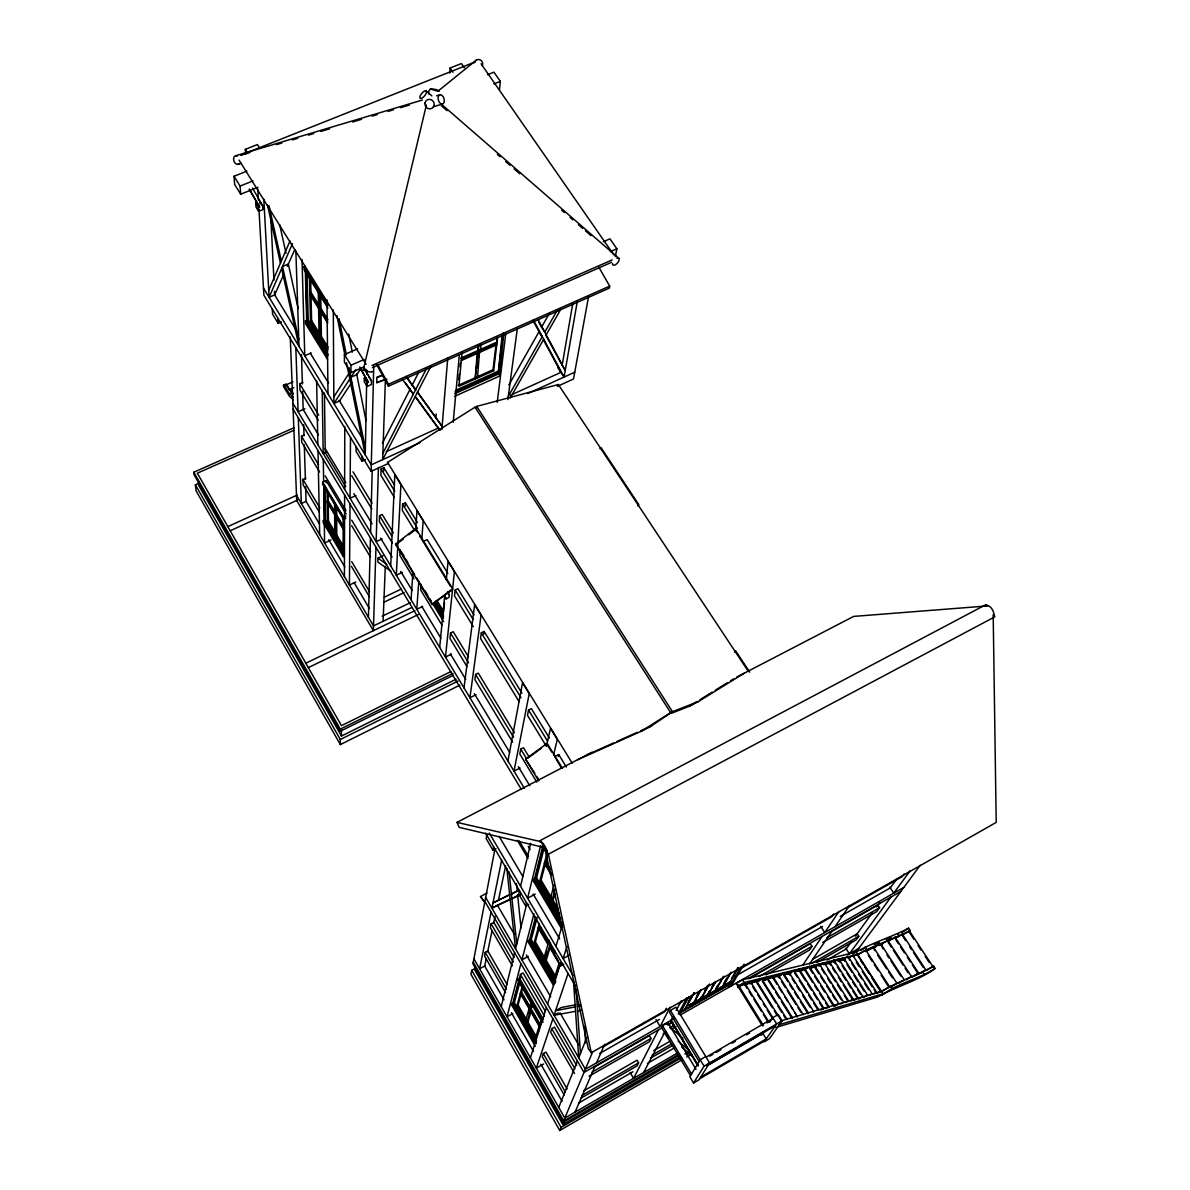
<?xml version="1.0" encoding="UTF-8"?>
<svg xmlns="http://www.w3.org/2000/svg" width="1190" height="1190" viewBox="0 0 1190 1190"><rect width="100%" height="100%" fill="white"/><g stroke="black" fill="none" stroke-linecap="round" stroke-linejoin="round"><path stroke-width="1.5" d="M343.151 516.787L343.122 547.787L327.488 521.443L327.101 491.5M343.493 554.897L343.493 556.861L323.323 522.782L323.278 520.759L324.245 520.313L344.475 554.436L343.493 554.897L323.278 520.759M345.888 518.26L343.553 519.331L343.553 517.234L322.654 482.218L326.149 480.611L346.126 514.006M357.55 348.849L344.401 354.575L344.386 362.058L350.931 372.649L364.021 366.907M344.193 518.632L344.133 553.529L324.587 520.551L324.037 484.865M344.416 576.54L344.609 494.966M344.624 489.224L344.773 426.437M350.009 503.98L349.443 585.049L355.78 582.059M350.485 437.667L350.053 498.253L355.944 495.561M350.931 372.649L350.99 365.226L344.401 354.575M356.137 446.711L356.078 451.427L362.028 461.214L365.404 459.682M362.028 461.214L362.117 456.529M367.145 386.423L367.204 382.853L368.424 382.317L365.509 377.617L364.304 378.152L364.229 381.737L367.145 386.423L371.444 384.519L371.518 381.068L363.709 367.16M366.639 383.18L365.241 454.907L346.454 362.638M366.832 373.987L366.892 370.298M387.999 463.639L371.131 471.344L373.749 366.103M368.424 617.253L370.462 538.044M370.611 532.451L372.202 470.214M386.914 379.164L376.739 382.674L376.873 377.453L380.532 375.847M375.966 547.221L373.377 630.655L296.697 500.484L290.256 336.934M378.435 467.432L376.129 541.658L382.049 538.891M383.061 555.76L377.959 558.155L377.84 562.037L390.93 571.215M393.369 532.927L382.198 514.467L379.55 515.701L379.357 521.547L392.328 543.012M394.545 485.133L383.864 467.685L381.112 468.949L380.889 475.286L394.411 497.42M385.411 379.03L382.645 459.667L430.721 366.639M383.745 470.838L383.864 467.685M598.763 267.036L609.697 286.121L609.31 288.129L388.416 386.185L388.49 384.251L378.227 365.449M383.091 621.299L385.307 566.247M390.692 565.89L394.812 474.617L400.911 484.553L396.3 575.231L402.25 572.405M400.197 549.81L399.885 555.537L413.986 578.861M417.452 522.544L405.388 502.835L402.622 504.129L402.294 510.332L414.269 529.952M405.21 505.929L405.388 502.835M411.071 599.805L412.87 572.524M415.637 530.71L416.961 510.703L423.149 520.789L421.825 539.234M449.731 73.096L450.073 68.053L461.393 63.561L464.308 67.8M418.761 581.627L416.768 609.28L422.733 606.409M421.141 584.439L420.724 590.017L442.174 625.538M435.882 417.571L436.165 413.912M985.841 606.052L985.96 604.624L988.875 606.052A5.712 2.588 60.6 0 1 993.605 612.612L994.78 616.851L547.697 854.554L547.132 851.906L541.39 842.297L540.215 842.029L540.007 840.646L985.96 604.624M441.862 429.62L447.738 358.026M453.197 422.286L459.355 354.635M458.79 379.803L459.295 374.285M459.98 366.922L460.322 363.248M462.062 352.314L458.909 386.319L493.657 370.715L497.524 338.213M439.675 647.39L444.673 596.175M446.295 579.709L448.08 561.412L454.402 571.721L445.477 657.059L451.471 654.113M443.602 611.645L444.495 602.601M444.852 598.986L445.194 595.372M499.473 89.711L500.321 81.351L493.924 72.174L487.513 74.732M447.693 592.352L449.24 594.881L448.972 597.484L446.205 598.823L444.658 596.294M461.304 360.57L477.919 353.177L475.197 379L477.264 352.166M461.437 359.157L478.068 351.749L477.949 345.606M478.068 351.749L478.782 344.892M477.815 367.77L478.202 364.066M478.99 356.688L479.57 351.139L477.473 377.989L476.833 376.992L493.017 369.733L496.081 343.806M481.117 343.865L480.373 350.723L496.914 343.375L496.87 337.201M468.429 656.835L453.226 631.726L450.534 633.035L449.969 638.405L466.971 666.564M474.007 614.933L457.942 588.678L455.145 590.032L454.521 595.863L473.308 626.639M454.892 391.927L498.342 372.381L502.076 335.58M498.342 372.381L503.177 332.992M454.476 396.404L499.339 376.204L503.772 334.167M497.227 402.279L505.735 334.063M464.026 687.924L474.632 604.669L481.072 615.171L469.931 697.756L475.955 694.752M507.877 399.602L517.353 328.321M514.392 732.713L478.291 673.109L475.598 674.447L474.884 679.654L512.652 742.158M521.934 693.205L484.122 631.444L481.31 632.827L480.537 638.48L519.078 701.594M483.735 634.255L484.122 631.444M562.186 365.092L572.777 303.465M557.812 367.621L564.09 377.066L577.358 301.144M486.784 835.187L486.16 838.652L492.957 850.225L495.947 848.649M588.648 296.132L573.506 379L558.333 385.932M507.922 760.975L522.559 682.777L529.223 693.636L514.006 771.105L520.075 767.981M492.957 850.225L493.612 846.804M474.959 968.541L471.701 970.326L470.928 974.298L559.731 1130.5L681.87 1059.844M494.995 848.723L472.936 963.855L563.227 1122.23L678.687 1055.545M475.539 967.009L474.914 970.237L562.825 1124.535L680.13 1056.765M615.349 256.534L616.866 248.784L609.949 238.848L603.404 241.704M529.193 757.138L523.481 747.736L520.774 749.12L519.807 753.999L536.794 782.127M549.408 738.083L531.38 708.63L528.553 710.058L527.497 715.369L546.344 746.264M491.098 912.165L479.615 968.779L485.401 965.625M510.183 899.521L491.916 908.149L501.659 860.058M507.178 984.651L487.826 950.959L485.237 952.357L484.509 955.927L505.572 992.683M514.125 957.444L493.82 922.369L491.128 923.812L490.325 927.694L512.355 965.819M486.16 958.917L484.672 966.027L504.024 999.838M487.647 951.822L492.11 930.52M493.597 923.425L495.085 916.33M498.536 899.833L505.646 865.889M546.448 746.219L550.509 728.325L557.292 739.377L553.514 755.323M519.495 890.849L518.721 894.121L525.668 905.947L528.687 904.326M520.565 886.252L530.636 843.338M363.337 369.718L426.377 105.017M428.95 94.218C425.812 81.738 452.408 96.896 430.245 88.819M558.214 756.483L558.69 754.534L554.719 756.587L561.264 767.669M525.668 905.947L526.471 902.719M540.617 845.629L527.601 898.197L535.202 894.107M501.198 1006.606L514.586 952.714M526.233 905.873L515.538 948.891L506.806 868.402M542.714 846.269L534.771 878.012L533.061 880.511L562.067 929.554M562.513 924.422L535.336 878.518L543.146 847.429M560.951 918.992L536.586 877.848L544.455 846.73M559.716 914.322L539.858 880.823L546.879 853.617M554.153 884.765L550.33 898.495L551.58 897.81L541.108 880.139L545.645 862.646M550.375 869.191L545.898 861.679L547.266 856.428M520.923 963.647L507.014 1016.795L512.831 1013.568M533.953 913.89L521.919 959.869L528.241 956.403M535.336 1046.278L511.507 1004.702L512.875 1002.843L519.004 979.772M520.803 977.615L517.933 980.367L541.807 1021.734M535.649 917.029L529.624 939.713L528.077 941.855L553.499 985.424M545.347 1011.396L523.109 972.974L520.417 974.461L519.45 978.091L543.384 1019.547M536.422 1043.585L513.336 1003.334L519.361 980.724M554.733 982.33L530.13 940.204L536.05 917.981M536.541 1041.384L514.378 1002.754L519.956 981.869M555.879 981.691L531.276 939.579L537.226 917.341M541.554 1018.655L535.5 1037.725L517.025 1005.55L522.47 985.603M559.33 962.65L554.644 977.377L534.236 942.465L539.397 923.574M518.067 1004.97L521.384 992.891L520.327 993.471L529.104 1008.704L525.638 1020.544L526.679 1019.964L518.067 1004.97L517.025 1005.55M521.562 992.222L520.506 992.817L529.282 1008.064L530.353 1007.469L521.562 992.222L523.139 986.465M544.023 956.626L535.381 941.84L539.382 927.248M555.165 888.99L551.803 900.964L553.053 900.28L554.986 893.437M529.282 1008.064L531.35 1000.998M548.159 943.64L549.334 943.001L539.606 926.445L538.445 927.07L548.159 943.64L549.17 940.219M528.672 1013.196L530.16 1008.123L523.139 995.941M546.76 951.747L544.886 958.099L543.741 958.724L547.936 944.429L538.222 927.873M539.368 1025.542L530.517 1010.191L532.599 1003.155M558.437 961.133L549.527 945.946L550.539 942.539M539.159 1026.167L530.323 1010.831L526.828 1022.627L527.869 1022.046L531.38 1010.25M530.517 1010.191L533.15 1004.315M560.252 962.769L559.077 963.409L549.289 946.734L545.08 960.999L546.21 960.375L550.464 946.095M554.6 950.602L553.677 953.636L560.788 965.759L563.822 964.093M555.909 946.318L562.394 925.061M538.118 1032.176L539.695 1027.223M542.075 1019.77L540.424 1024.947L531.573 1009.596M559.687 964.525L555.789 976.752L546.21 960.375M530.398 1057.746L546.403 1007.618M547.549 1004.048L560.549 963.379M560.788 965.759L561.754 962.755M566.946 946.556L563.108 958.545L569.236 955.168M552.874 1018.774L536.318 1068.129L543.622 1063.994M575.558 1011.307L554.049 1015.263L568.076 973.465M567.109 1088.954L545.942 1052.109L543.324 1053.581L542.268 1056.69L564.224 1094.993M576.689 1065.511L554.481 1027.163L551.758 1028.681L550.613 1032.057L574.517 1073.439M558.764 1107.444L577.388 1061.078M586.848 1037.502L578.712 1057.761L573.52 981.319M563.658 1120.757L592.561 1052.094M559.731 1130.5L561.07 1127.347L681.587 1057.672M563.227 1122.23L563.763 1120.935L679.386 1053.938M562.825 1124.535L564.462 1120.682M268.732 290.33L290.003 240.93M275.455 294.599L269.104 297.277L292.472 243.667M575.082 1112.1L595.119 1066.106M596.547 1062.834L604.565 1044.404M295.849 329.556L274.667 294.927L283.607 274.771M287.325 266.367L294.763 249.573M583.576 1090.918L637.037 1060.216L638.599 1062.878L637.052 1065.928L580.794 1098.281M593.602 1067.534L649.368 1035.672L651.004 1038.424L649.323 1041.741L589.08 1076.221M666.296 1008.272L664.466 1011.902L602.869 1046.947M382.347 443.409L410.223 388.952M411.904 385.649L418.657 372.455M658.382 1029.96L633.601 1078.348L630.105 1072.413M670.074 1007.171L660.153 1026.524L655.943 1019.503M382.868 453.33L426.987 367.665M696.016 1069.319L667.917 1022.612L662.518 1025.706L661.595 1027.505L690.498 1075.715M705.759 1056.556L700.211 1059.784L689.843 1076.786L693.577 1083.004L698.976 1079.851L709.612 1062.938L675.935 1007.246L670.416 1010.399L669.435 1012.288L699.14 1061.554M666.98 1024.426L667.917 1022.612M643.641 1072.547L664.972 1031.894M672.766 1017.034L670.803 1020.797L697.98 1065.928M676.188 1010.533L681.305 1000.79M748.406 671.517L558.348 384.504L476.744 406.385L475.717 408.319L475.033 407.159L387.583 462.374L572.182 763.132M678.211 1013.969L686.734 997.904M679.535 1014.326L688.98 996.625M688.46 1001.831L691.881 995.45M688.073 1003.155L692.357 995.182M680.412 1012.705L684.518 1010.355L693.948 992.832M684.652 1009.536L694.424 992.564M696.73 996.015L699.348 991.211M696.329 997.354L698.947 992.549M684.994 1010.087L691.836 1006.19L700.568 990.184M730.288 982.613L689.65 1006.472L730.63 983.163L730.125 982.003L691.241 1004.182L692.297 1005.922L701.044 989.902M701.446 996.64L699.125 1002.025L692.297 1005.922M705.001 990.199L707.678 985.365M701.907 996.372L699.586 1001.757L706.384 997.875L715.458 981.705M705.477 989.931L707.262 986.703M699.125 1002.025L708.02 985.93M699.586 1001.757L709.389 984.056M707.857 994.081L709.671 990.854M712.394 985.989L714.208 982.761M708.333 993.829L710.147 990.586M711.962 987.343L714.684 982.494M706.518 997.056L715.934 981.438M508.844 385.069L539.025 331.653L542.283 336.562L508.309 396.344M549.691 312.777L541.524 327.22L544.797 332.144L557.56 309.683M557.262 386.423L558.348 384.504M715.978 988.474L717.749 985.35M510.168 398.07L543.711 339.209M546.225 334.807L560.788 309.236M715.547 989.783L718.225 985.082M706.845 997.622L713.643 993.739L723.446 976.499M713.762 992.921L723.922 976.231M724.16 982.747L726.882 978.031M726.436 979.34L721.333 989.351L728.102 985.499L738.246 968.08M714.104 993.471L720.872 989.604L730.853 972.289M721.333 989.351L730.422 973.599M729.604 981.78L727.759 984.948L681.439 1011.366M731.448 978.611L737.904 967.515M691.241 1004.182L688.727 1005.505L730.883 981.854L690.379 1005.52M740.954 966.964L729.113 987.15L727.417 984.398M731.255 985.93L744.062 964.168M737.993 987.507L744.776 983.163L768.636 1021.57M769.677 1022.18L772.756 1017.673L778.186 1014.534L782.068 1020.782L769.484 1038.706L764.203 1041.785L776.654 1023.936L750.473 981.691L745.297 985.112M780.7 1019.681L756.111 980.233L750.964 983.639M693.577 1083.004L704.063 1066.166L782.068 1020.782M787.17 1019.592L761.674 978.805L756.557 982.181M763.653 979.846L767.193 977.377L792.6 1017.941M333.84 396.939L348.715 373.72M769.127 978.418L772.652 975.964L797.493 1016.959L794.578 1012.303M333.289 309.965L333.884 403.499L349.786 378.985M355.706 369.852L350.901 377.26L356.807 374.671L360.719 368.707M773.009 977.897L778.052 974.58L803.265 1014.683M808.516 1013.077L783.392 973.197L778.379 976.499M339.522 401L351.645 382.54M813.246 1012.14L813.722 1011.5L788.687 971.828L790.16 975.562M818.869 1009.938L793.923 970.475L788.94 973.747M749.551 978.418L810.301 943.715L811.982 946.333L809.483 950.051L766.062 974.908M833.684 913.965L831.87 916.672L740.016 968.928M802.789 965.075L822.141 936.411M838.995 911.451L824.744 932.558L820.803 926.43M803.771 968.496L804.232 967.812L828.999 1006.844L828.508 1007.484L825.533 1002.813M809.557 963.945L832.405 930.55M835.068 926.668L849.586 905.426M761.57 1035.107L762.79 1033.336L766.226 1038.9L700.702 1077.114M805.883 968.883L809.304 966.503L833.982 1005.327L833.491 1005.966M809.453 968.422L814.332 965.209L838.92 1003.825L834.488 1006.413M840.869 1004.048L843.814 1002.337L819.3 963.93L814.451 967.113M848.158 1001.489L848.649 1000.864L824.224 962.65L819.389 965.834M824.298 964.555L829.103 961.386L853.438 999.407L852.947 1000.031M829.147 963.29L833.922 960.152L858.183 997.949L857.678 998.589M833.952 962.041L838.712 958.917L862.884 996.521L862.378 997.161M851.638 941.439L846.224 948.951L826.991 960.018M855.432 936.188L872.225 912.938M876.554 906.929L879.812 902.422M896.695 879.023L890.313 887.874L840.259 916.389M812.815 959.274L857.157 933.808L858.778 936.292L856.16 939.877L816.742 962.561M829.98 932.469L877.878 905.099L879.574 907.673L876.747 911.555L822.721 942.48M904.088 873.936L902.05 876.747L847.191 907.955M838.712 960.806L843.442 957.682L867.525 995.108L867.019 995.732M890.849 897.156L849.377 953.83L845.778 948.252M910.246 870.634L893.779 893.14L889.808 887.13M871.63 994.334L872.136 993.709L848.128 956.477L849.645 960.241M852.293 955.927L852.769 955.287L876.688 992.311L876.182 992.936L874.189 989.857M856.19 951.866L920.227 865.249M856.889 954.752L857.365 954.097L881.21 990.943L880.689 991.568L871.764 977.764M890.061 987.447L896.992 983.371L873.237 946.883L874.724 950.572M903.76 980.59L904.296 979.965L880.585 943.64L883.039 948.832M911.005 977.198L911.54 976.573L887.874 940.427L887.368 941.082L891.31 947.091M577.284 759.889L641.559 731.106L650.9 726.257L672.454 711.694L698.426 701.535L744.107 673.272M914.098 976.246L918.725 973.212L895.103 937.229L891.875 939.46M921.239 972.899L925.85 969.88L902.273 934.061L897.706 937.066M909.532 931.383L910.172 930.565L908.625 928.2L902.213 932.35M926.177 970.549L932.915 966.577L909.383 930.922L908.877 931.577L913.98 939.327M881.983 995.271C897.32 982.97 918.1 979.534 934.596 968.749C921.209 979.311 895.163 987.001 877.684 996.997L775.88 1027.476M600.013 448.749L600.995 447.589L638.837 504.709L637.825 505.854M689.486 1005.58L690.423 1005.446M933.019 966.979L933.704 966.191L935.28 968.586M734.617 652.061L735.718 650.96L749.745 672.142M438.322 90.871L476.372 60.095M395.526 544.083L415.786 528.42L452.631 588.693L432.015 604.416L395.526 544.083L400.197 550.762M397.743 543.354L403.276 539.07M408.81 534.786L415.727 529.446L417.66 532.614M432.015 604.416L452.527 589.69M538.773 780.952L525.578 759.131L547.117 743.304L562.439 768.383M527.81 758.209L541.034 748.495M689.709 1005.312L691.509 1004.226M641.559 731.106L670.684 712.617L671.13 713.405L689.233 706.324L698.426 701.535M689.233 706.324L696.894 701.579M699.958 699.69L712.2 692.119M715.264 690.23L727.506 682.658M730.571 680.754L733.635 678.865M911.897 977.228L918.725 973.212M917.713 974.67L925.85 969.88M780.655 1020.975L881.671 991.255C898.242 981.512 916.88 975.264 933.704 966.191M850.538 1001.102L853.438 999.407M853.855 1000.493L858.183 997.949M858.57 999.05L862.884 996.521M863.256 997.622L867.525 995.108M869.295 995.375L872.136 993.709M873.877 993.977L876.688 992.311M877 993.412L881.21 990.943M898.777 983.208L904.296 979.965M906.051 979.801L911.54 976.573M699.646 1078.78L764.991 1040.655M820.951 1010.132L823.956 1008.376L799.1 969.136L794.608 971.724M826.009 1008.584L828.999 1006.844M845.733 1002.56L848.649 1000.864M709.79 1056.14L712.974 1054.295M716.157 1052.451L720.932 1049.684M732.073 1043.214L735.256 1041.369M746.383 1034.898L749.566 1033.054M767.059 1022.894L770.242 1021.05M708.035 1064.277L715.696 1059.814M718.864 1057.97L729.961 1051.514M733.129 1049.669L736.298 1047.84M739.466 1045.995L744.211 1043.228M747.38 1041.384L750.548 1039.539M753.716 1037.695L763.221 1032.161M708.511 1064.693L775.359 1025.78M706.875 1065.868L762.79 1033.336M879.663 945.172L887.874 940.427M686.689 1057.047L691.509 1054.266M888.305 941.171L895.103 937.229M895.505 937.988L902.273 934.061M759.279 980.828L737.815 986.168L744.181 982.524L857.871 954.469C874.442 944.89 893.333 939.356 910.172 930.565M902.66 934.819L909.383 930.922M706.116 1057.151L773.113 1018.253M823.316 964.733L829.103 961.386M828.181 963.469L833.922 960.152M832.985 962.204L838.712 958.917M677.229 1053.165L564.804 1118.035L473.903 958.783M847.473 954.93L858.719 948.445M837.76 960.97L843.442 957.682M842.475 959.75L848.128 956.477M853.081 953.889C870.455 943.149 890.685 937.571 908.625 928.2M860.95 950.289L863.88 948.594M848.559 957.712L852.769 955.287M848.083 958.366L850.895 956.745M853.185 956.522L857.365 954.097M684.949 1053.968L688.162 1052.109M686.407 1054.875L689.635 1053.016M866.32 950.884L873.237 946.883M865.829 951.524L869.979 949.129M872.33 948.415L880.585 943.64M784.136 974.446L788.687 971.828M783.689 975.116L786.724 973.375M653.712 1050.636L669.791 1041.399M787.884 973.941L793.923 970.475M795.649 971.531L798.639 969.82L805.6 980.798M581.984 1095.425L638.599 1062.878M652.075 1055.128L671.368 1044.032M799.754 970.386L804.232 967.812M811.253 963.617L858.778 936.292M801.896 970.757L809.304 966.503M650.454 1058.222L672.856 1045.326M809.914 967.753L814.332 965.209M813.454 967.292L819.3 963.93M578.474 1103.13L632.976 1071.744M647.405 1063.429L674.671 1047.736M818.408 965.997L824.224 962.65M592.04 1072.145L651.004 1038.424M669.673 1027.744L674.462 1024.992M745.728 984.413L750.473 981.691M759.205 976.529L811.982 946.333M826.871 937.824L879.574 907.673M749.819 983.847L756.111 980.233M663.142 1033.827L666.37 1031.983M671.19 1029.216L676.009 1026.464M756.989 981.482L761.674 978.805M762.537 980.054L767.193 977.377M764.932 980.396L772.652 975.964M773.441 977.213L778.052 974.58M777.293 976.693L783.392 973.197M599.671 1053.447L659.409 1019.414M735.301 976.187L822.483 926.504M730.883 981.854L692.178 1004.732M674.239 1018.476L585.361 1069.215L485.669 897.394M680.264 1015.04L903.865 887.383M663.038 1027.297L583.993 1072.473L484.895 901.47M667.635 1024.679L672.454 1021.927M748.064 978.73L900.875 891.429M668.021 1025.007L672.811 1022.269M738.41 986.808L744.776 983.163M542.729 843.368L544.708 847.652L588.351 1048.777L591.266 1052.704L996.209 822.394L993.189 614.724M678.791 1003.75L682.004 1001.92M554.049 1015.263L558.229 1012.928M580.244 1004.881L577.329 1006.502L580.973 1005.803M529.104 1008.704L530.16 1008.123M513.336 1003.334L514.378 1002.754M511.507 1004.702L513.916 1003.363M549.527 945.946L550.687 945.321L555.15 952.893M530.13 940.204L531.276 939.579M534.236 942.465L535.381 941.84M535.336 878.518L536.586 877.848M517.204 890.908L511.432 894.002L519.152 890.254M539.858 880.823L541.108 880.139M491.916 908.149L498.194 904.772M485.297 903.389L480.507 896.561L486.963 893.11M545.898 861.679L544.618 862.363L551.788 874.382M546.775 850.24L544.708 847.652L459.266 827.362L456.96 822.379L591.921 752.288M736.655 677.14L853.647 616.405L987.655 605.918M198.76 483.289L195.368 484.806L196.157 490.979L340.34 744.583L459.801 685.172M453.39 675.221L340.31 731.225L340.31 729.128L452.959 673.376M198.254 480.745L198.879 485.758L341.471 736.045L456.008 679.237M340.34 744.583L340.325 739.496L458.061 681.037M450.891 671.562L341.471 725.662L197.332 473.204L293.796 430.349M509.275 894.746L492.972 902.927L509.677 894.85M308.329 667.605L418.389 614.486M411.844 607.48L373.526 625.91L296.503 495.278M305.815 663.202L414.849 610.678M382.198 616.182L410.416 602.631M384.311 597.172L401.03 589.199M384.102 602.14L404.079 592.59M509.751 899.357L497.42 905.203L514.229 934.105M521.041 894.017L511.923 898.688L520.223 894.776M423.268 541.465L427.151 539.635L447.856 573.446M330.924 540.007L324.602 542.952L323.71 485.431M336.681 517.754L336.755 534.979L335.788 535.44L335.684 516.475L343.137 529M324.587 520.551L325.554 520.104L325.063 486.189M343.137 527.958L335.684 515.434L336.666 514.987L336.636 506.925M327.488 521.443L328.455 520.997L328.247 503.593M343.553 517.234L345.903 516.148M305.607 486.755L306.068 501.347L301.338 503.504L298.303 417.824M328.128 492.675L328.217 500.797L327.235 501.258L334.643 513.708L334.568 502.418M386.334 451.65L438.381 428.013L416.232 397.49M510.57 395.214L560.936 372.336L543.428 339.834M227.826 526.62L297.217 495.07M420.055 442.635L371.295 464.829L263.481 288.069M527.676 393.637L574.755 372.202M230.206 530.77L297.515 500.112M319.203 511.983L303.123 484.821L302.944 479.436L305.83 478.127M454.714 393.712L499.681 373.482M326.134 452.26L323.204 453.583L322.222 390.618M458.284 385.322L474.572 378.018M455.919 390.186L497.703 371.399M455.74 391.971L499.041 372.5M586.715 754.995L613.743 742.902M617.119 741.385L637.379 732.311M640.755 730.794L650.9 726.257M340.31 731.225L194.104 474.765L193.792 472.237L294.049 427.731M460.783 358.145L477.413 350.753M479.719 349.726L496.26 342.378M480.224 352.151L496.736 344.803M319.604 472.028L301.695 442.07L301.501 436.284L304.491 434.945M376.739 382.674L379.164 381.588M333.884 403.499L340.325 400.643M388.49 384.251L609.697 286.121M304.893 408.78L298.095 411.785L295.819 347.792M350.99 365.226L364.155 359.469M610.321 251.655L616.866 248.784M283.517 385.248A4.329 0.937 65.8 0 1 285.258 386.914L289.349 393.741L291.609 392.76L287.504 385.932A4.329 0.952 65.8 0 0 285.764 384.266L283.517 385.248L283.577 386.557L289.467 396.329L293.514 399.87M372.098 365.419L612.151 259.926M372.411 367.532L611.496 262.365M292.918 381.871L286.225 384.787L289.527 390.275M318.161 420.219L299.954 390.097L299.746 383.79L302.87 382.421M292.993 394.336L290.464 389.16L293.826 387.687M311.17 352.984L304.774 355.75L302.007 259.435M321.003 311.676L321.404 336.502L320.244 337.008L319.798 310.412L327.741 323.234M327.934 349.488L310.456 321.107L311.601 320.616L310.992 293.796M272.302 309.043L272.555 314.145L278.163 323.353L281.48 321.94M310.962 292.324L309.787 292.814L318.548 306.961L319.738 306.47L310.962 292.324L310.679 279.843M319.039 335.059L318.578 308.433L319.753 307.927M327.726 321.776L319.783 308.939L320.958 308.448L320.764 296.072M327.488 359.35L305.592 323.725L305.518 320.913L306.663 320.422L305.354 271.142M328.187 354.932L307.05 320.601L308.21 320.095L307.035 273.7M327.919 308.106L304.119 269.818L304.03 266.768L305.235 266.262M252.503 188.065L262.678 205.87L262.886 209.648L258.676 211.359L258.438 207.447L259.628 206.956L249.469 189.284M258.676 211.359L255.984 207.03L255.761 203.103L256.951 202.627L259.628 206.956M246.88 171.122L234.043 176.269L234.638 184.435L240.678 194.208L257.903 187.261M240.678 194.208L240.112 186.086L252.979 180.91M493.91 83.94L500.321 81.351M245.631 154.298L245.319 149.36L257.397 144.555L259.256 147.53M241.005 155.042L474.87 62.029M865.457 951.018L875.736 946.913M879.157 945.559L882.593 944.191M691.375 1004.345L691.613 1003.482M874.174 944.518L879.321 942.48M886.178 939.758L891.325 937.72M376.873 377.453L383.091 375.267M380.369 381.053L385.501 379.298M235.754 155.726L422.39 100.034M436.596 95.795L440.151 94.739M241.049 155.191L249.915 152.558M276.482 144.644L281.807 143.053M292.428 139.885L297.753 138.308M308.374 135.139L313.699 133.548M320.779 131.45L329.645 128.803M352.671 121.945L361.522 119.298M372.158 116.129L377.468 114.552M388.104 111.384L393.414 109.807M400.509 107.695L409.36 105.047M778.84 1024.798L883.263 993.724L881.671 991.255M237.821 164.354L241.377 163.298M433.398 106.728L442.293 104.11A4.82 2.901 73.6 0 0 443.201 96.777A4.82 2.901 73.6 0 0 438.158 97.387A4.82 2.901 73.6 0 0 442.293 104.11M762.85 979.935L780.744 975.488M784.329 974.595L791.484 972.825M796.854 971.486L802.209 970.148M811.164 967.916L816.533 966.592M825.473 964.361L830.843 963.022M839.783 960.806L845.153 959.467M575.663 1004.717L561.189 1007.573L555.581 1010.712L575.261 1006.904M577.611 1010.92L581.196 1010.265M547.697 854.554L546.656 850.121A6.158 1.428 62.6 0 0 542.209 842.698L540.007 840.646M525.578 759.131L534.816 773.307M456.96 822.379L540.26 841.523M377.959 558.155L386.735 564.253M670.431 1027.669L682.956 1038.32M678.136 1041.086L689.218 1050.591M681.751 1047.126L692.907 1056.69M426.288 91.05A4.76 1.874 -50.5 0 1 422.688 97.669A4.76 1.874 -50.5 0 1 420.531 95.185A4.76 1.874 -50.5 0 1 426.288 91.05L431.866 95.899M441.624 104.378L618.8 258.304M441.43 105.791L447.024 110.655M497.331 154.328L500.127 156.753M505.72 161.617L509.915 165.246M514.11 168.891L519.703 173.74M561.62 210.154L564.417 212.579M570.01 217.428L572.807 219.853M578.399 224.717L582.594 228.346M585.391 230.771L590.984 235.635M289.349 393.741L293.409 397.267M480.507 896.561L485.133 902.347M387.583 462.374L388.386 463.46M405.76 383.195L413.317 394.217L402.458 379.402M415.161 396.746L439.482 429.932M406.95 377.289L415.563 389.844L405.849 376.457M417.452 391.778L442.13 426.407L417.407 392.388M481.058 63.769L613.683 254.734M450.073 68.053L452.988 72.307M564.447 369.302L545.719 335.089M918.07 945.514L921.134 950.17M925.225 956.358L929.316 962.561M902.749 936.218L905.679 940.68M909.606 946.645L911.57 949.635M913.533 952.61L923.351 967.53M897.736 934.046L899.283 936.426M922.815 972.2L924.392 974.61M895.579 939.386L898.524 943.878M900.488 946.883L904.43 952.863M907.375 957.355L910.32 961.862M912.284 964.852L918.189 973.837M893.274 950.111L903.121 965.164M905.099 968.169L908.059 972.691M886.996 954.886L888.96 957.905M890.938 960.925L900.8 976.053M877.684 955.139L886.58 968.809M888.558 971.843L892.515 977.927M493.017 369.733L493.657 370.715M865.1 946.957L866.677 949.382M890.507 986.064L892.098 988.533M868.313 955.391L872.27 961.49M874.248 964.54L878.22 970.653M881.18 975.235L889.109 987.447M857.871 954.469L856.294 952.03L742.486 979.772L736.104 983.416L762.418 1025.914M860.861 960.88L862.839 963.945M864.818 967.024L868.789 973.152M856.279 962.1L859.254 966.726M862.244 971.352L872.196 986.778M851.653 963.335L855.64 969.538M858.644 974.179L861.634 978.834M864.639 983.476L868.626 989.678M842.966 958.352L844.974 961.461M846.982 964.584L851.981 972.364M853.989 975.488L858.005 981.72M860.013 984.829L864.014 991.062M838.236 959.571L840.17 962.576M842.104 965.581L844.989 970.088M846.923 973.108L850.791 979.117M852.724 982.122L855.61 986.629M857.544 989.634L860.444 994.141M833.461 960.806L835.395 963.826M837.329 966.845L840.244 971.382M842.178 974.402L846.06 980.456M847.994 983.476L850.895 988.012M852.843 991.032L856.711 997.071M476.744 406.385L672.454 711.694M475.033 407.159L671.13 713.405M828.627 962.056L830.575 965.09M832.524 968.139L835.439 972.691M838.355 977.243L841.27 981.809M843.219 984.844L851.966 998.514M827.66 969.419L835.469 981.646M837.418 984.695L841.315 990.809M844.245 995.39L847.176 999.972M821.769 969.195L824.715 973.807M827.645 978.403L830.59 983.014M832.539 986.079L841.36 999.898M813.856 965.878L818.78 973.599M820.743 976.678L824.67 982.851M826.634 985.945L830.575 992.118M832.539 995.197L835.484 999.823M808.843 967.173L812.785 973.39M814.763 976.484L818.705 982.687M820.669 985.796L824.625 991.999M827.571 996.655L832.509 1004.42M804.752 970.043L812.681 982.524M814.659 985.647L817.619 990.333M819.598 993.442L823.554 999.689M447.455 592.07L449.24 594.881M807.579 983.937L811.55 990.199M813.543 993.338L817.515 999.615M819.493 1002.754L823.465 1009.031M794.429 972.676L797.3 977.228M799.219 980.248L806.88 992.386M808.798 995.42L811.669 999.957M813.588 1002.991L817.426 1009.061M792.079 978.611L794.965 983.178M796.884 986.227L799.769 990.809M802.655 995.375L810.36 1007.573M414.224 387.315L415.816 389.844M783.913 975.413L787.78 981.542M789.699 984.606L792.6 989.202M794.533 992.267L798.386 998.41M800.32 1001.474L808.04 1013.731M438.099 427.255L440.062 430.378M777.606 975.264L779.539 978.344M781.488 981.423L785.355 987.596M787.289 990.675L796.006 1004.539M797.955 1007.633L800.855 1012.244M772.206 976.663L777.07 984.398M779.019 987.507L781.934 992.148M784.85 996.803L787.765 1001.459M790.681 1006.1L792.629 1009.209M766.762 978.061L773.589 988.979M775.538 992.088L779.435 998.321M781.399 1001.445L792.124 1018.595M245.319 149.36L247.178 152.335M762.225 981.066L775.939 1003.006M777.888 1006.13L781.815 1012.407M783.764 1015.546L785.727 1018.67M756.662 982.509L772.384 1007.722M774.348 1010.875L777.293 1015.606M239.086 160.129L366.074 364.304M752.898 986.971L755.739 991.553M757.643 994.602L760.499 999.184M763.34 1003.765L765.244 1006.814M767.148 1009.864L771.894 1017.495M304.03 266.768L327.89 305.116M308.612 275.098L305.741 270.487L307.05 320.601M313.833 283.919L309.4 276.779L310.456 321.107M316.495 288.203L318.28 291.044L318.548 306.961M321.3 295.923L327.562 305.979M259.911 201.422L262.678 205.87M368.617 376.382L371.518 381.068M742.367 979.578L744.181 982.524M744.36 983.862L747.216 988.474M749.12 991.538L751.976 996.149M753.895 999.213L761.511 1011.5M763.415 1014.564L768.19 1022.24M255.761 203.103L258.438 207.447M320.958 308.448L328.024 319.842M364.304 378.152L367.204 382.853M313.907 298.497L318.786 306.351M322.743 312.747L326.283 318.444M738.142 984.725L763.474 1025.601M309.817 294.287L318.578 308.433M234.043 176.269L240.112 186.086M311.601 320.616L319.247 333.007M321.404 336.502L328.128 347.421M308.21 320.095L327.414 351.318M306.663 320.422L327.652 354.531M305.518 320.913L327.458 356.584M558.69 754.534L566.351 767.029M310.278 353.162L328.574 383.076M339.15 400.39L362.251 438.173M381.112 468.949L394.797 491.351M402.622 504.129L417.452 528.39M455.145 590.032L473.099 619.395M481.31 632.827L521.041 697.801M528.553 710.058L547.519 741.102M419.594 535.783L450.594 586.521M546.909 744.181L551.699 752.006M371.131 471.344L263.897 295.254L258.944 209.366M436.923 600.429L443.558 611.377M435.852 600.95L443.424 613.46M435.123 602.11L443.647 616.182M434.053 602.631L443.513 618.264M434.484 603.761L442.948 617.729M299.746 383.79L318.756 415.221M352.984 471.776L371.994 503.206M379.55 515.701L391.659 535.708M401.134 551.372L403.975 556.057M405.864 559.181L407.754 562.305M424.889 590.642L427.701 595.298M429.575 598.391L431.449 601.5M433.339 604.594L443.647 621.656M450.534 633.035L468.592 662.875M475.598 674.447L513.574 737.235M520.774 749.12L526.471 758.536M402.116 553.93L405.002 558.69M406.921 561.873L414.596 574.562M416.515 577.73L432.833 604.698M536.705 776.43L538.579 779.539M351.69 475.717L371.816 509.022M670.416 1010.399L704.063 1066.166M318.489 434.93L303.197 409.538L302.617 391.227M353.861 493.657L372.039 523.823M380.636 538.103L392.105 557.158M400.718 571.438L412.186 590.493M421.751 606.365L440.865 638.108M450.43 653.994L465.736 679.386M474.334 693.666L509.707 752.407M518.319 766.687L529.788 785.742M671.071 1020.291L698.262 1065.452M671.948 1022.21L698.069 1065.571M290.464 389.16L292.948 393.295M325.197 448.645L345.769 482.798M345.755 486.725L325.257 452.661L324.424 392.998M292.859 403.083L524.403 788.39M293.097 409.152L521.369 789.491M662.518 1025.706L691.524 1074.034M664.645 1032.325L668.2 1038.26M301.501 436.284L318.548 464.769M325.182 475.851L346.007 510.659M351.69 520.164L370.64 551.803M351.645 525.638L370.492 557.173M542.819 846.789L546.612 853.156M324.959 486.398L326.789 489.462M330.835 496.141L332.694 499.279M333.2 500.216L339.611 510.956M340.325 512.057L343.285 517.1M343.553 519.331L322.683 484.375L322.654 482.218M328.217 500.797L334.702 511.685M336.666 514.987L343.196 525.935M544.365 863.33L551.52 875.334M329.154 503.4L333.78 511.179M337.603 517.591L342.259 525.4M327.25 502.299L334.658 514.735L334.777 533.715M528.241 846.373L530.1 849.482M519.227 840.914L528.479 856.488M328.455 520.997L334.836 531.737M336.755 534.979L343.166 545.793M553.053 900.28L558.333 909.19M517.323 840.348L528.048 858.436M302.944 479.436L319.827 507.892M351.719 561.665L369.54 591.713M325.554 520.104L344.163 551.505M351.392 566.291L369.376 596.651M534.771 878.012L561.978 923.961M533.522 878.666L562.602 927.813M306.068 501.347L319.307 523.749M328.752 539.754L344.832 566.946M354.293 582.951L369.421 608.551M499.19 836.451L522.812 876.48M533.194 894.092L559.642 938.91M489.298 833.089L573.134 975.577M485.609 833.178L575.454 986.064M541.153 930.253L548.218 942.287M529.624 939.713L555.105 983.342M528.494 940.323L553.975 983.981M526.382 954.99L550.673 996.759M560.014 1012.824L578.697 1044.954M491.128 923.812L513.277 962.115M520.417 974.461L544.499 1016.111M551.758 1028.681L574.874 1068.665M518.29 978.983L543.131 1022.032M533.15 1013.315L539.338 1024.04M249.246 189.24L256.951 202.627M527.869 1022.046L535.678 1035.627M485.237 952.357L506.434 989.277M543.324 1053.581L565.399 1092.063M512.875 1002.843L535.842 1042.886M511.849 1003.423L534.801 1043.466M511.388 1012.72L533.507 1051.365M540.87 1064.247L562.067 1101.271M193.792 472.237L340.31 729.128M473.248 962.219L563.763 1120.935M195.368 484.806L340.325 739.496M471.701 970.326L561.07 1127.347M359.752 366.981L368.424 382.317M360.287 368.394L365.509 377.617M365.955 371.667L367.68 374.746M376.471 364.274L388.416 386.185M533.611 320.437L564.09 377.066M532.912 320.333L541.673 336.591M538.163 319.664L565.235 370.492M538.832 322.163L541.405 327.012M444.762 595.922L446.205 598.823M268.985 205.647L281.331 261.086M298.779 339.522L282.521 266.486L288.352 264.046L298.14 308.597M267.512 205.111L280.453 263.124M281.643 268.494L299.002 346.29L295.864 251.001M279.695 224.672L285.987 253.277M548.203 853.349L591.266 1052.704M339.016 318.667L346.335 354.739M348.893 367.368L365.36 448.556M336.889 315.603L344.981 355.408M348.7 334.093L352.3 352.136M356.628 373.794L366.014 420.71M509.067 871.943L516.787 943.923M516.445 883.605L517.219 890.998M517.591 894.687L521.012 927.947M576.183 989.202L580.437 1053.477M584.587 1026.375L585.614 1042.931M257.784 189.225L258.423 200.203M259.985 201.541L260.119 204.055M263.823 199.221L269.104 297.277M270.904 219.02L273.938 280.111M274.488 291.223L274.667 294.927M277.925 318.28L278.163 323.353M285.764 384.266L285.823 385.575M301.472 354.62L302.394 383.909M303.673 424.696L304.015 435.644M304.298 444.777L305.384 479.451M316.6 380.77L317.879 444.718M317.998 450.638L319.679 534.578M323.293 459.459L323.65 481.727M319.545 294.808L319.783 308.939M326.149 480.611L326.179 482.783M326.953 299.806L327.994 393.83M335.625 504.173L335.684 515.434M341.471 729.411L341.471 736.045M474.542 62.683A4.284 4.106 66.1 0 1 480.016 59.812A4.284 4.106 66.1 0 1 482.233 65.852M239.19 163.565A4.448 3.02 71.5 0 1 235.129 163.119A4.448 3.02 71.5 0 1 233.805 157.586A4.448 3.02 71.5 0 1 237.405 156.098M372.009 371.444A4.596 0.788 13.7 0 1 369.986 371.935A4.596 0.788 13.7 0 1 364.333 370.402A4.596 0.788 13.7 0 1 364.423 369.391M365.285 369.45A4.596 0.788 13.7 0 1 366.327 369.599M616.881 258.111A4.418 2.187 -49.6 0 1 619.053 260.104A4.418 2.187 -49.6 0 1 615.349 264.775A4.418 2.187 -49.6 0 1 612.523 263.6M889.629 986.822L881.284 991.716L857.514 954.96L865.829 950.155L889.629 986.822M425.023 102.89A4.82 4.596 60.2 0 0 430.973 108.707A4.82 4.596 60.2 0 0 432.699 100.719A4.82 4.596 60.2 0 0 425.023 102.89"/></g></svg>
